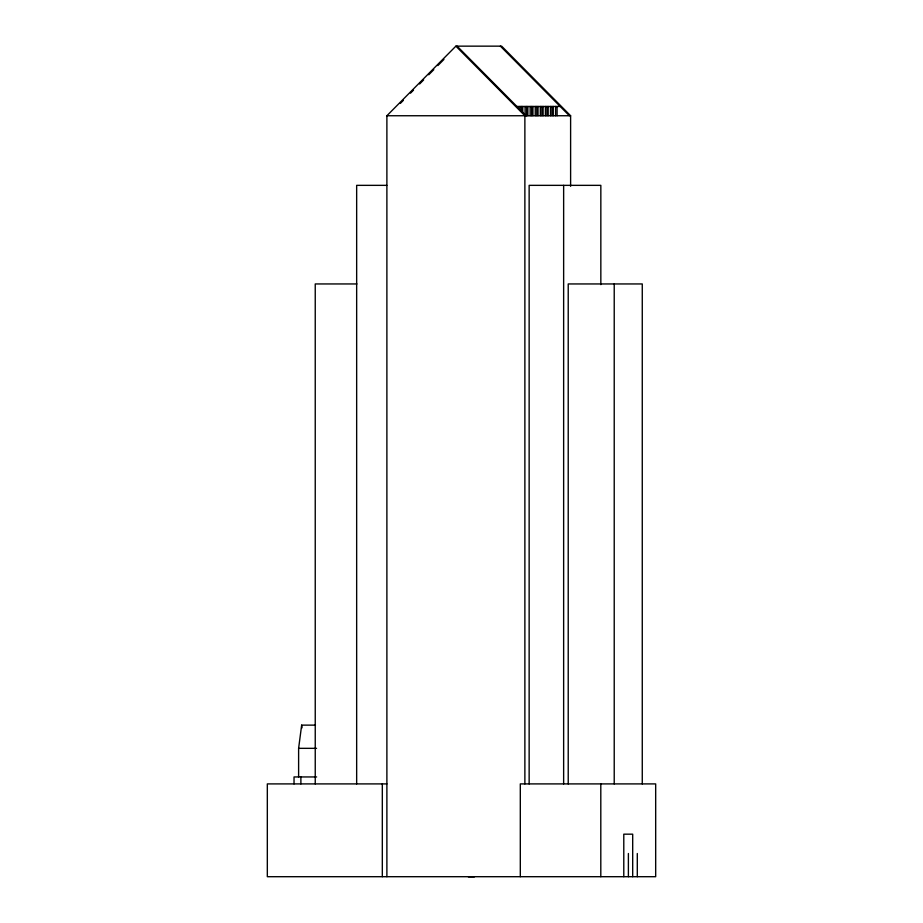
<?xml version="1.0" encoding="UTF-8"?>
<svg xmlns="http://www.w3.org/2000/svg" width="923" height="923" viewBox="0 0 923 923"><rect width="100%" height="100%" fill="white"/><g stroke="black" fill="none" stroke-linecap="round" stroke-linejoin="round"><path stroke-width="1.38" d="M298.614 776.947L298.614 748.334L301.659 725.132L315.458 725.132M386.887 876.7L386.887 115.744L455.881 46.15L501.616 46.15L570.61 115.744L570.61 186.308M400.351 103.399L403.386 100.33M410.481 93.177L413.527 90.108M419.607 83.981L423.657 79.886M428.722 74.775L433.798 69.663M437.848 65.579L443.928 59.441M516.903 106.468L560.192 106.468M386.887 115.744L570.61 115.744M386.841 185.35L356.659 185.35L356.659 783.904M356.924 283.949L315.239 283.949L315.239 783.904M298.614 748.334L316.554 748.334M316.624 776.947L294.033 776.947L294.033 783.904M386.887 783.904L267.324 783.904L267.324 876.7L655.676 876.7L655.676 783.904L520.307 783.904L520.307 876.7M468.376 876.85L474.434 876.85M500.393 46.15L569.387 115.744M457.104 46.15L526.098 115.744M455.881 46.15L524.875 115.744L524.875 783.904M301.659 725.132L302.017 727.866M642.27 783.904L642.27 283.949L568.222 283.949L568.222 783.904M637.297 853.51L637.297 876.7M632.693 876.7L632.693 834.173L623.786 834.173L623.786 876.7M628.39 853.51L628.39 876.7M614.222 283.949L614.222 783.904M600.838 284.63L600.838 185.35L529.144 185.35L529.144 783.904M600.804 783.904L600.804 876.7M563.641 185.35L563.641 783.904M557.088 106.468L557.088 115.744M555.565 106.468L555.565 115.744M553.269 106.468L553.269 115.744M552.012 106.468L552.012 115.744M550.489 106.468L550.489 115.744M548.181 106.468L548.181 115.744M546.924 106.468L546.924 115.744M545.401 106.468L545.401 115.744M543.105 106.468L543.105 115.744M541.847 106.468L541.847 115.744M540.324 106.468L540.324 115.744M538.028 106.468L538.028 115.744M536.771 106.468L536.771 115.744M535.248 106.468L535.248 115.744M532.94 106.468L532.94 115.744M531.683 106.468L531.683 115.744M530.16 106.468L530.16 115.744M527.864 106.468L527.864 115.744M526.606 106.468L526.606 115.744M525.083 106.468L525.083 115.744M522.776 106.468L522.776 113.102M521.53 106.468L521.53 111.775M519.995 106.468L519.995 110.448M382.318 783.904L382.318 876.7M300.886 776.947L300.886 783.904"/></g></svg>
